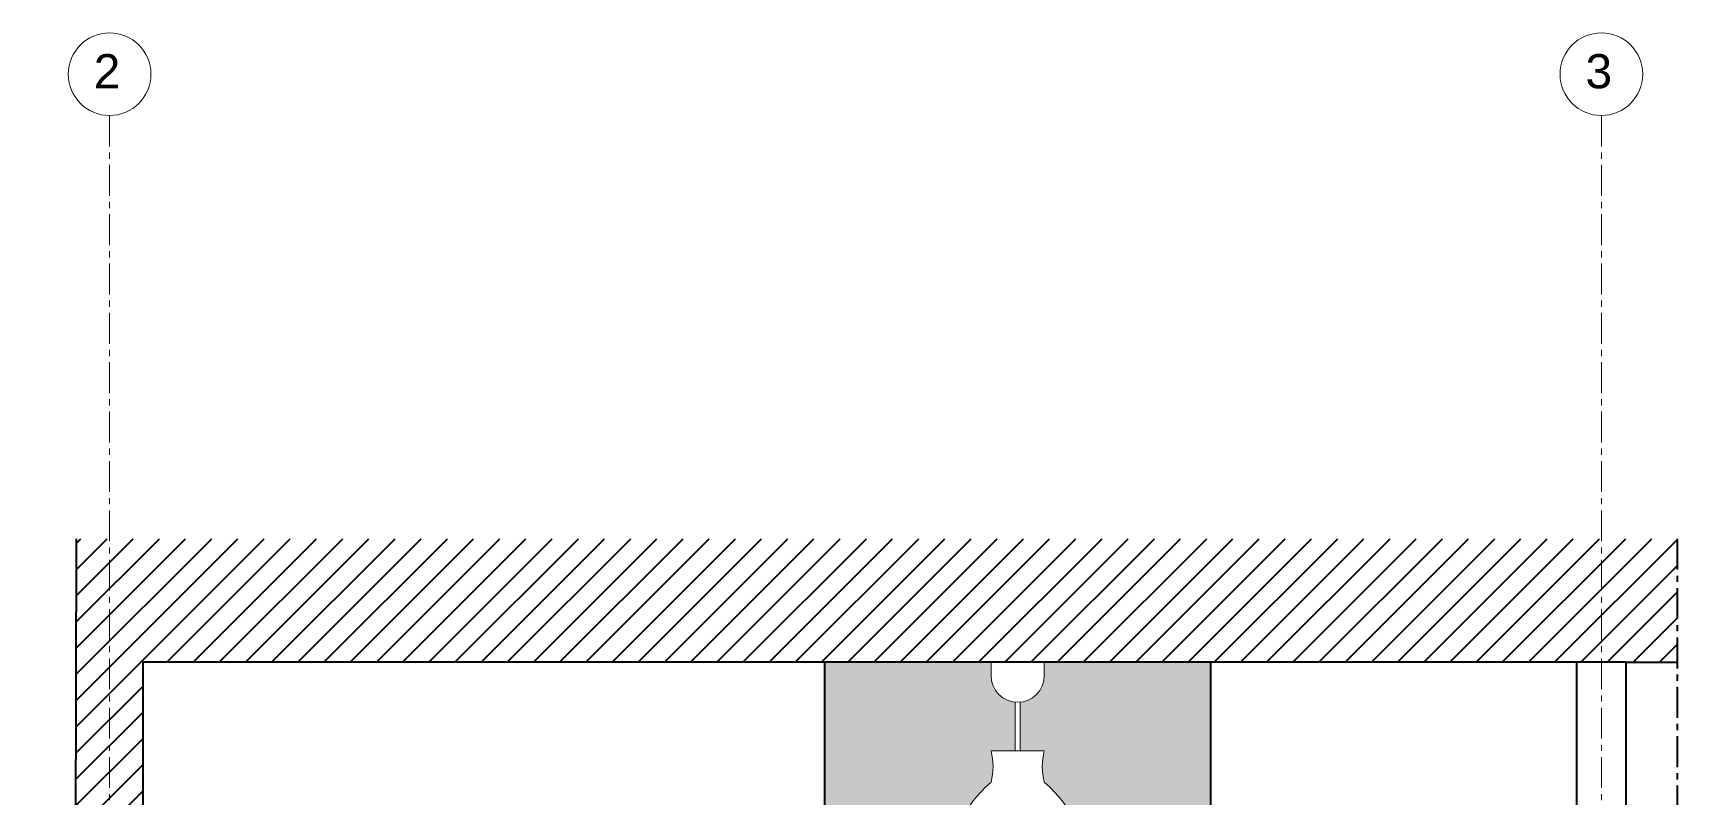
# Model space of a CAD drawing. Header units: inches. Extents: x -2391 to -334, y 852 to 2073.
# Drawn here: x -1258.6 to -925.5, y 1918.1 to 2072.8 of the extents above; entities that cross this region are included whole.
import ezdxf

# ---------------------------------------------------------------- set-up
doc = ezdxf.new("R2010")
doc.units = ezdxf.units.IN
doc.header["$MEASUREMENT"] = 0
doc.linetypes.add('CENTERX2', pattern=[4, 2.5, -0.5, 0.5, -0.5])
for name, color, linetype, lineweight in [('A-FURN', 9, 'Continuous', 18), ('A-WALL-FULL', 7, 'Continuous', 35), ('G-ANNO-DIM', 3, 'Continuous', 18)]:
    doc.layers.add(name, color=color, linetype=linetype, lineweight=lineweight)
doc.styles.add('ARIAL', font='arial.ttf')

msp = doc.modelspace()

# ---------------------------------------------------------------- hatches: boundary and pattern name
at = {"layer": 'A-FURN'}
h = msp.add_hatch(dxfattribs=at)
h.set_pattern_fill('AR-SAND', color=256, scale=3)
h.set_pattern_definition([(37.50000000000001, (0, 0), (-0.1889800743288245, 5.780471307039476), [0, -4.56, 0, -5.1, 0, -4.875]), (7.499999999999999, (0, 0), (5.309330115803181, 8.466438195689221), [0, -2.46, 0, -4.11, 0, -1.575]), (327.5, (-3.69, 0), (9.342425585254485, 0.01697716061089483), [0, -1.5, 0, -5.4, 0, -7.050000000000001]), (317.5, (-3.69, 0), (9.01837981371688, 2.633026694802748), [0, -0.75, 0, -3.54, 0, -4.050000000000001])])
edge = h.paths.add_edge_path()
edge.add_line((-1019.981539641049, 1945.256805461191), (-1053.706442229116, 1945.256805461191))
edge.add_line((-1053.706442229116, 1945.256805461191), (-1053.706442229116, 1942.530195928047))
edge.add_arc((-1059.093537558394, 1942.530195928047), 5.387095329277599, -84.6744619247238, 0, ccw=False)
edge.add_line((-1058.593537558394, 1937.166354386136), (-1058.593537558394, 1927.271630461192))
edge.add_line((-1058.593537558394, 1927.271630461192), (-1053.706442229116, 1927.271630461192))
edge.add_arc((-1041.552677750601, 1924.11606663792), 12.55673421085172, 165.4452807473299, 194.5547192526701)
edge.add_arc((-1069.704253709554, 1902.233958738837), 24.62952344619982, -2.2392389223210785, 49.49322164955697, ccw=False)
edge.add_line((-1045.093537558394, 1901.271630461192), (-1073.093537558394, 1901.271630461192))
edge.add_arc((-1048.482821407234, 1902.233958738837), 24.6295234461999, 130.5067783504441, 182.2392389223211, ccw=False)
edge.add_arc((-1076.634397366188, 1924.116066637921), 12.55673421085184, 345.4452807473278, 374.5547192526689)
edge.add_line((-1064.480632887672, 1927.271630461192), (-1059.593537558394, 1927.271630461192))
edge.add_line((-1059.593537558394, 1927.271630461192), (-1059.593537558394, 1937.166354386136))
edge.add_arc((-1059.093537558394, 1942.530195928047), 5.387095329277586, 180, 264.6744619247238, ccw=False)
edge.add_line((-1064.480632887672, 1942.530195928047), (-1064.480632887672, 1945.256805461191))
edge.add_line((-1064.480632887672, 1945.256805461191), (-1098.155830541253, 1945.256805461191))
edge.add_line((-1098.155830541253, 1945.256805461191), (-1098.155830541253, 1796.085710074735))
edge.add_line((-1098.155830541253, 1796.085710074735), (-1023.70311802551, 1796.085710074735))
edge.add_line((-1023.70311802551, 1796.085710074735), (-1019.981539641048, 1796.075863325602))
edge.add_line((-1019.981539641048, 1796.075863325602), (-1019.981539641049, 1945.256805461191))
edge = h.paths.add_edge_path()
edge.add_arc((-1024.770054375599, 2102.324411450833), 339.8166588353626, 266.4071179495338, 267.1046766762921, ccw=False)
edge.add_arc((-1039.849081296111, 1765.167584940458), 6.527460724260192, 160.7471596499009, 197.7678823599739, ccw=False)
edge.add_arc((-1024.70634961722, 2111.433494612786), 344.7724636456024, 266.4571642796453, 269.0731290264121)
edge.add_line((-1030.283473345249, 1766.706142377457), (-1033.550437435671, 1791.818485349748))
edge.add_line((-1033.550437435671, 1791.818485349748), (-1084.662182402455, 1791.818485349748))
edge.add_line((-1084.662182402455, 1791.818485349748), (-1087.927561889017, 1766.718322834457))
edge.add_arc((-1094.212626255886, 2111.433494612796), 344.7724636456124, 271.0445370446021, 273.5428357203547)
edge.add_arc((-1079.069894576993, 1765.167584940462), 6.527460724258064, -17.76788236001778, 19.252840350067686, ccw=False)
edge.add_arc((-1094.148921497527, 2102.324411450864), 339.8166588353945, 272.8953233237105, 273.5928820504688, ccw=False)
edge.add_line((-1076.984299166895, 1762.941534212932), (-1074.304367735815, 1721.271630461194))
edge.add_line((-1074.304367735815, 1721.271630461194), (-1044.614608137294, 1721.271630461194))
edge.add_line((-1044.614608137294, 1721.271630461194), (-1041.934676706214, 1762.941534212932))
edge = h.paths.add_edge_path(flags=16)
edge.add_spline(control_points=[(-1055.359487936555, 1738.071017805145), (-1055.029504772001, 1738.071017805145), (-1054.659487936554, 1737.701000969699), (-1054.659487936554, 1737.371017805145)], knot_values=[0, 0, 0, 0, 0.9899494936611907, 0.9899494936611907, 0.9899494936611907, 0.9899494936611907], degree=3, periodic=0)
edge.add_line((-1054.659487936554, 1737.371017805145), (-1054.659487936554, 1730.771017805145))
edge.add_spline(control_points=[(-1054.659487936554, 1730.771017805145), (-1054.659487936554, 1730.441034640592), (-1055.029504772001, 1730.071017805145), (-1055.359487936555, 1730.071017805145)], knot_values=[0, 0, 0, 0, 0.9899494936611907, 0.9899494936611907, 0.9899494936611907, 0.9899494936611907], degree=3, periodic=0)
edge.add_line((-1055.359487936555, 1730.071017805145), (-1063.959487936554, 1730.071017805145))
edge.add_spline(control_points=[(-1063.959487936554, 1730.071017805145), (-1064.289471101108, 1730.071017805145), (-1064.659487936554, 1730.441034640592), (-1064.659487936554, 1730.771017805145)], knot_values=[0, 0, 0, 0, 0.9899494936611907, 0.9899494936611907, 0.9899494936611907, 0.9899494936611907], degree=3, periodic=0)
edge.add_line((-1064.659487936554, 1730.771017805145), (-1064.659487936554, 1737.371017805145))
edge.add_spline(control_points=[(-1064.659487936554, 1737.371017805145), (-1064.659487936554, 1737.701000969699), (-1064.289471101108, 1738.071017805145), (-1063.959487936554, 1738.071017805145)], knot_values=[0, 0, 0, 0, 0.9899494936611907, 0.9899494936611907, 0.9899494936611907, 0.9899494936611907], degree=3, periodic=0)
edge.add_line((-1063.959487936554, 1738.071017805145), (-1055.359487936555, 1738.071017805145))
edge = h.paths.add_edge_path(flags=0)
edge.add_spline(control_points=[(-1057.859487936555, 1736.571017805145), (-1057.765207032396, 1736.571017805145), (-1057.659487936554, 1736.465298709304), (-1057.659487936554, 1736.371017805145)], knot_values=[0, 0, 0, 0, 0.2828427124746432, 0.2828427124746432, 0.2828427124746432, 0.2828427124746432], degree=3, periodic=0)
edge.add_line((-1057.659487936554, 1736.371017805145), (-1057.659487936554, 1731.771017805145))
edge.add_spline(control_points=[(-1057.659487936554, 1731.771017805145), (-1057.659487936554, 1731.676736900987), (-1057.765207032396, 1731.571017805145), (-1057.859487936555, 1731.571017805145)], knot_values=[0, 0, 0, 0, 0.2828427124746432, 0.2828427124746432, 0.2828427124746432, 0.2828427124746432], degree=3, periodic=0)
edge.add_line((-1057.859487936555, 1731.571017805145), (-1061.459487936554, 1731.571017805145))
edge.add_spline(control_points=[(-1061.459487936554, 1731.571017805145), (-1061.553768840713, 1731.571017805145), (-1061.659487936554, 1731.676736900987), (-1061.659487936554, 1731.771017805145)], knot_values=[0, 0, 0, 0, 0.2828427124746432, 0.2828427124746432, 0.2828427124746432, 0.2828427124746432], degree=3, periodic=0)
edge.add_line((-1061.659487936554, 1731.771017805145), (-1061.659487936554, 1736.371017805145))
edge.add_spline(control_points=[(-1061.659487936554, 1736.371017805145), (-1061.659487936554, 1736.465298709304), (-1061.553768840713, 1736.571017805145), (-1061.459487936554, 1736.571017805145)], knot_values=[0, 0, 0, 0, 0.2828427124746432, 0.2828427124746432, 0.2828427124746432, 0.2828427124746432], degree=3, periodic=0)
edge.add_line((-1061.459487936554, 1736.571017805145), (-1057.859487936555, 1736.571017805145))
edge = h.paths.add_edge_path(flags=0)
edge.add_spline(control_points=[(-1059.459487936554, 1734.74045343736), (-1059.459487936554, 1734.607120104027), (-1059.859487936555, 1734.607120104027), (-1059.859487936555, 1734.74045343736)], knot_values=[0, 0, 0, 0, 0.4000000000000909, 0.4000000000000909, 0.4000000000000909, 0.4000000000000909], degree=3, periodic=0)
edge.add_line((-1059.859487936555, 1734.74045343736), (-1059.859487936555, 1735.016846639611))
edge.add_arc((-1059.659487936554, 1735.24045343736), 0.2999999999999391, -48.18968510414112, 228.1896851041411, ccw=False)
edge.add_line((-1059.459487936554, 1735.016846639611), (-1059.459487936554, 1734.74045343736))
edge = h.paths.add_edge_path(flags=0)
edge.add_arc((-1056.506213068238, 1734.071017805147), 0.2999999999999545, 0, 360)
edge = h.paths.add_edge_path(flags=0)
edge.add_arc((-1059.659487936554, 1734.071017805145), 0.2999999999999545, 0, 360)
edge = h.paths.add_edge_path(flags=0)
edge.add_spline(control_points=[(-1059.859487936555, 1733.40158217293), (-1059.859487936555, 1733.534915506264), (-1059.459487936554, 1733.534915506264), (-1059.459487936554, 1733.40158217293)], knot_values=[0, 0, 0, 0, 0.4000000000000909, 0.4000000000000909, 0.4000000000000909, 0.4000000000000909], degree=3, periodic=0)
edge.add_line((-1059.459487936554, 1733.40158217293), (-1059.459487936554, 1733.12518897068))
edge.add_arc((-1059.659487936554, 1732.90158217293), 0.2999999999999391, -228.18968510414106, 48.18968510414112, ccw=False)
edge.add_line((-1059.859487936555, 1733.12518897068), (-1059.859487936555, 1733.40158217293))
edge = h.paths.add_edge_path(flags=0)
edge.add_arc((-1062.812762804871, 1734.071017805147), 0.2999999999999545, 0, 360)
edge = h.paths.add_edge_path()
edge.add_line((-1090.824628102499, 1791.818485349748), (-1095.301802185546, 1791.818485349748))
edge.add_line((-1095.301802185546, 1791.818485349748), (-1098.155830541253, 1794.881339998727))
edge.add_line((-1098.155830541253, 1794.881339998727), (-1098.155830541253, 1766.683581156347))
edge.add_arc((-1094.212626255882, 2111.43349461279), 344.7724636456063, 269.3446869661426, 270.1722380776855)
edge.add_line((-1093.176199883057, 1766.662588780186), (-1090.824628102499, 1791.818485349748))
edge = h.paths.add_edge_path()
edge.add_arc((-1094.148921497527, 2102.324411450878), 339.8166588354075, 269.3243877501353, 270.0985302565506, ccw=False)
edge.add_line((-1098.155830541252, 1762.531376940199), (-1098.155830541252, 1752.749566856543))
edge.add_arc((-1093.722417876464, 2067.159720979989), 314.4414097471662, 269.1921412275114, 269.8620257738137)
edge.add_line((-1094.479624927809, 1752.719222950128), (-1093.564546760732, 1762.508255083605))
edge = h.paths.add_edge_path()
edge.add_arc((-1093.157420265067, 2050.018909978217), 299.5334481827433, 269.0438426557092, 269.7072105946308, ccw=False)
edge.add_line((-1098.155830541253, 1750.527169733257), (-1098.155830541253, 1721.271630461194))
edge.add_line((-1098.155830541253, 1721.271630461194), (-1097.419453581861, 1721.270459121192))
edge.add_line((-1097.419453581861, 1721.270459121192), (-1094.688071200159, 1750.48937272361))
edge = h.paths.add_edge_path()
edge.add_arc((-1093.157420265088, 2050.018909978195), 299.5334481827201, 270.59684859783226, 272.6036326644042, ccw=False)
edge.add_line((-1090.037244803244, 1750.501713334467), (-1093.840054359411, 1721.270459121192))
edge.add_line((-1093.840054359411, 1721.270459121192), (-1076.414214066761, 1721.271630461194))
edge.add_line((-1076.414214066761, 1721.271630461194), (-1079.550716582054, 1750.79467266592))
edge = h.paths.add_edge_path()
edge.add_arc((-1094.148921497527, 2102.324411450871), 339.8166588354006, 270.95769801364565, 272.2474533670944, ccw=False)
edge.add_line((-1088.469156113124, 1762.555222313254), (-1089.745607100868, 1752.743460045793))
edge.add_arc((-1093.722417876482, 2067.159720979972), 314.4414097471498, 270.724651846243, 272.5399027335324)
edge.add_line((-1079.787900278565, 1753.027218072221), (-1080.822874323306, 1762.769146304289))
edge = h.paths.add_edge_path()
edge.add_arc((-1025.761555608022, 2050.018909978191), 299.5334481827159, 267.3963673355962, 269.5384339487954, ccw=False)
edge.add_line((-1039.368259291054, 1750.79467266592), (-1042.504761806347, 1721.271630461194))
edge.add_line((-1042.504761806347, 1721.271630461194), (-1024.372717862972, 1721.271630461194))
edge.add_line((-1024.372717862972, 1721.271630461194), (-1028.174525231356, 1750.495181105461))
edge = h.paths.add_edge_path()
edge.add_arc((-1024.770054375582, 2102.324411450869), 339.8166588353993, 267.7525466329057, 269.1616572458671, ccw=False)
edge.add_line((-1038.096101549802, 1762.769146304289), (-1039.131075594543, 1753.027218072221))
edge.add_arc((-1025.196557996627, 2067.159720979967), 314.4414097471438, 267.4600972664679, 269.4042582744039)
edge.add_line((-1028.465952257666, 1752.735308402099), (-1029.742020392393, 1762.544127773341))
edge = h.paths.add_edge_path()
edge.add_arc((-1024.770054375579, 2102.324411450883), 339.8166588354129, 270.0205669269528, 270.80740822462656, ccw=False)
edge.add_line((-1024.648073589054, 1762.507774508618), (-1023.733273398322, 1752.721716021985))
edge.add_arc((-1025.196557996644, 2067.159720979965), 314.4414097471426, 270.2666326117392, 270.9502954520739)
edge.add_line((-1019.981539641049, 1752.761559809577), (-1019.981539641048, 1762.541492885661))
edge = h.paths.add_edge_path()
edge.add_arc((-1025.761555608016, 2050.018909978226), 299.5334481827519, 270.4278182309031, 271.1056897936784, ccw=False)
edge.add_line((-1023.525009038208, 1750.493811798307), (-1020.793321188873, 1721.271630461194))
edge.add_line((-1020.793321188873, 1721.271630461194), (-1019.981539641048, 1721.271630461194))
edge.add_line((-1019.981539641048, 1721.271630461194), (-1019.981539641048, 1750.541234690617))
edge = h.paths.add_edge_path()
edge.add_line((-1019.981539641048, 1795.025118097413), (-1022.983226914606, 1791.808638600615))
edge.add_line((-1022.983226914606, 1791.808638600615), (-1023.743248825609, 1791.818485349748))
edge.add_line((-1023.743248825609, 1791.818485349748), (-1027.38803717139, 1791.818485349748))
edge.add_line((-1027.38803717139, 1791.818485349748), (-1025.036334528542, 1766.661188883024))
edge.add_arc((-1024.706349617229, 2111.433494612796), 344.7724636456122, 269.9451616715328, 270.7852139405817)
edge.add_line((-1019.981539641048, 1766.693407215125), (-1019.981539641048, 1795.025118097413))
at = {"layer": 'A-WALL-FULL'}
h = msp.add_hatch(dxfattribs=at)
h.set_pattern_fill('ANSI31', color=256, scale=30, angle=180)
h.set_pattern_definition([(225, (0, 0), (2.651650429449553, -2.651650429449554), [])])
h.paths.add_polyline_path([(-1236.255303657423, 1945.256805461191), (-935.8750675908359, 1945.256805461191), (-925.5377430052563, 1945.256805461191), (-925.5377430052563, 1970.25674620616), (-1249.728114508227, 1970.25674620616), (-1250.273047879786, 1719.971630461194), (-1275.273047879786, 1719.971630461194), (-1275.273047879786, 1694.971630461194), (-925.5377430052563, 1694.971630461194), (-925.5377430052563, 1719.971630461194), (-1236.255303657423, 1719.971630461194)])

# ---------------------------------------------------------------- linework, layer by layer
at = {"layer": 'A-FURN'}
for points in [[(-1053.706442229116, 1945.256805461191), (-1064.480632887672, 1945.256805461191)], [(-1064.480632887672, 1945.256805461191), (-1064.480632887672, 1942.530195928047)], [(-1053.706442229116, 1945.256805461191), (-1053.706442229116, 1942.530195928047)], [(-1059.593537558394, 1927.271630461192), (-1059.593537558394, 1937.166354386136)], [(-1058.593537558394, 1927.271630461192), (-1058.593537558394, 1937.166354386136)], [(-1064.480632887672, 1927.271630461192), (-1059.093537558394, 1927.271630461192)], [(-1053.706442229116, 1927.271630461192), (-1059.093537558394, 1927.271630461192)]]:
    msp.add_lwpolyline(points, dxfattribs=at)
for centre, radius, start, end in [((-1059.093537558394, 1942.530195928047), 5.387095329277628, 180, 0), ((-1076.634397366188, 1924.116066637921), 12.55673421085192, 345.4452807473265, 14.55471925267351), ((-1041.5526777506, 1924.116066637921), 12.55673421085192, 165.4452807473265, 194.5547192526735), ((-1048.482821407234, 1902.233958738837), 24.62952344619993, 130.5067783504402, 182.2392389223174), ((-1069.704253709554, 1902.233958738837), 24.62952344619993, 357.7607610776824, 49.49322164955972)]:
    msp.add_arc(centre, radius, start, end, dxfattribs=at)
at = {"layer": 'A-WALL-FULL'}
for p, q in [((-1250.273047879786, 1719.971630461194), (-1249.728114508227, 1970.25674620616)), ((-1236.255303657423, 1719.971630461194), (-1236.255303657423, 1945.256805461191)), ((-935.8750675908359, 1945.256805461191), (-1236.255303657423, 1945.256805461191)), ((-1236.255303657423, 1719.971630461194), (-1236.255303657423, 1945.256805461191)), ((-1098.155830541253, 1796.085710074735), (-1098.155830541253, 1945.256805461191)), ((-945.875067590836, 1728.271630461194), (-945.8750675908359, 1945.256805461191)), ((-935.8750675908359, 1728.271630461194), (-935.8750675908359, 1945.256805461191))]:
    msp.add_line(p, q, dxfattribs=at)
at = {"layer": 'A-WALL-FULL', "color": 2, "linetype": 'CENTERX2', "ltscale": 2.5}
msp.add_line((-925.5377430052564, 1970.25674620616), (-925.5377430052564, 1694.971630461194), dxfattribs=at)
at = {"layer": 'A-WALL-FULL'}
for points in [[(-1019.981539641049, 1766.693407215125), (-1019.981539641049, 1945.256805461191)], [(-935.8750675908359, 1945.256805461191), (-925.5377430052563, 1945.256805461191)]]:
    msp.add_lwpolyline(points, dxfattribs=at)
at = {"layer": 'G-ANNO-DIM', "linetype": 'CENTERX2', "ltscale": 2.5}
for p, q in [((-1243.018924648478, 2056.014038820267), (-1243.018924648477, 1694.971630461194)), ((-940.8750675908359, 2056.014038820267), (-940.8750675908359, 1694.971630461195))]:
    msp.add_line(p, q, dxfattribs=at)
at = {"layer": 'G-ANNO-DIM'}
for centre in [(-1243.018924648478, 2064.385392513213), (-940.8750675908359, 2064.385392513213)]:
    msp.add_circle(centre, 8.371353692946771, dxfattribs=at)

# ---------------------------------------------------------------- texts
at = {"layer": 'G-ANNO-DIM', "linetype": 'CENTERX2', "ltscale": 5, "style": 'ARIAL'}
for tag, p in [('2', (-1246.233581227033, 2061.52637529463)), ('3', (-944.0897241693908, 2061.52637529463))]:
    msp.add_attdef(tag, p, '', height=6.930192759725318, dxfattribs=at)

doc.saveas('drawing.dxf')
